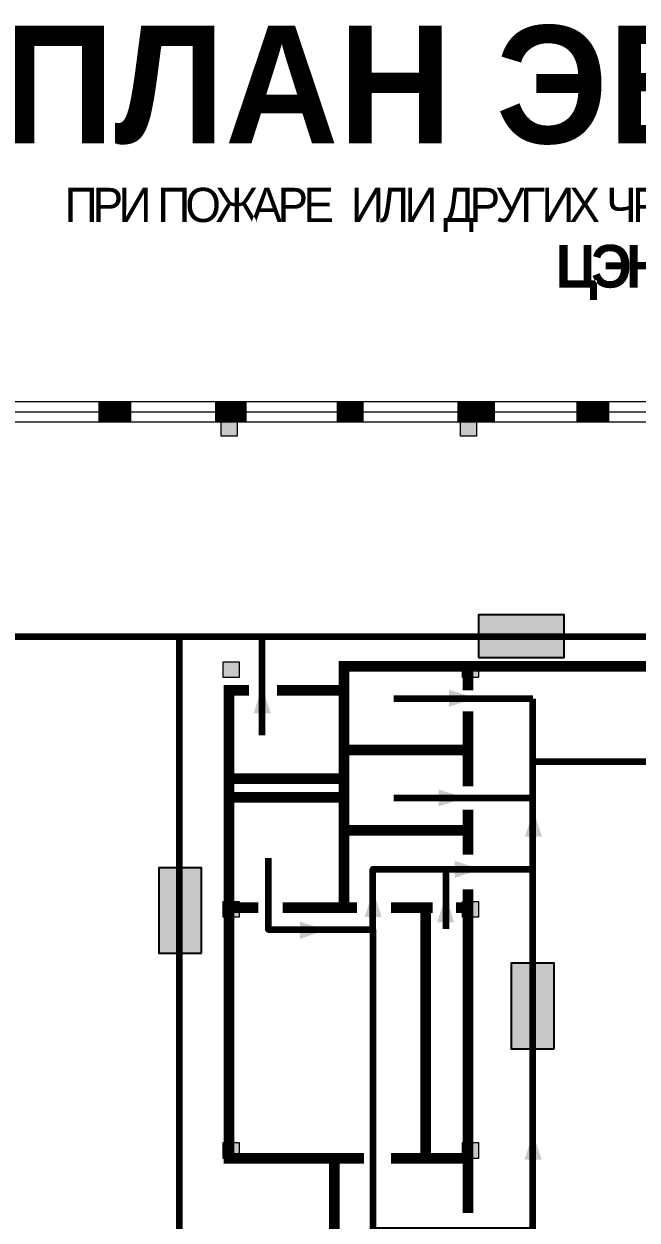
# Model space of a CAD drawing. Header units: millimetres. Extents: x 13810 to 67229, y 12374 to 21950.
# Drawn here: x 24984.7 to 25099.3, y 14701.5 to 14925.3 of the extents above; entities that cross this region are included whole.
import ezdxf

# ---------------------------------------------------------------- set-up
doc = ezdxf.new("R2010")
doc.units = ezdxf.units.MM
doc.layers.add('План_Штампы', color=7, linetype='Continuous')
doc.styles.add('обычный', font='arial.ttf')

# ---------------------------------------------------------------- blocks, each defined once
blk = doc.blocks.new('A$C32E8229D')
at = {"true_color": 0xffffff}
blk.add_hatch(color=7, dxfattribs=at).paths.add_polyline_path([(0, 0), (0, -8), (16, -8), (16, 0)])
h = blk.add_hatch(color=126)
h.paths.add_polyline_path([(0.2, -0.2), (15.8, -0.2), (15.8, -7.8), (0.2, -7.8)])
h.paths.add_polyline_path([(13.49, -2.05), (12.08, -2.05), (11.37, -2.63, 0.162397), (11.29, -2.84), (11.29, -3.63), (10.35, -3.63), (10.35, -4.05), (11.68, -4.05), (11.68, -3.48), (12.26, -4.28), (11.29, -5.1), (11.29, -6.78), (11.85, -6.78), (11.85, -5.44), (12.8, -4.64), (12.8, -5.94), (14.46, -5.94), (14.46, -5.39), (13.45, -5.39), (13.45, -3.97), (12.46, -2.59), (13.15, -2.59), (13.69, -3.34), (14.18, -3)], flags=16)
h.paths.add_polyline_path([(10.74, -1.82, 1), (11.8, -1.82, 1)], flags=16)
h.paths.add_polyline_path([(9.39, -3.59), (5.99, -3.59), (6.56, -3.03), (5.91, -3.03), (5.1, -3.83), (5.91, -4.64), (6.56, -4.64), (5.99, -4.09), (9.39, -4.09)], flags=16)
h.paths.add_polyline_path([(4.29, -1.08), (1.72, -1.08), (1.72, -6.6), (4.29, -6.6)], flags=16)
at = {"color": 126}
blk.add_lwpolyline([(16, -8), (0, -8), (0, 0), (16, 0)], close=True, dxfattribs=at)

msp = doc.modelspace()

# ---------------------------------------------------------------- hatches: boundary and pattern name
at = {"lineweight": 0}
h = msp.add_hatch(color=256, dxfattribs=at)
h.dxf.hatch_style = 1
h.paths.add_polyline_path([(25024.53, 14851.16), (25021.57, 14851.16), (25021.57, 14848.2), (25024.53, 14848.2)])
h = msp.add_hatch(color=256, dxfattribs=at)
h.dxf.hatch_style = 1
h.paths.add_polyline_path([(25069.29, 14851.16), (25066.32, 14851.16), (25066.32, 14848.2), (25069.29, 14848.2)])
h = msp.add_hatch(color=256, dxfattribs=at)
h.dxf.hatch_style = 1
h.paths.add_polyline_path([(25024.92, 14805.97), (25021.95, 14805.97), (25021.95, 14803.01), (25024.92, 14803.01)])
h = msp.add_hatch(color=256, dxfattribs=at)
h.dxf.hatch_style = 1
h.paths.add_polyline_path([(25069.67, 14805.97), (25066.71, 14805.97), (25066.71, 14803.01), (25069.67, 14803.01)])
h = msp.add_hatch(color=256, dxfattribs=at)
h.dxf.hatch_style = 1
h.paths.add_polyline_path([(25024.92, 14761.11), (25021.95, 14761.11), (25021.95, 14758.15), (25024.92, 14758.15)])
h = msp.add_hatch(color=256, dxfattribs=at)
h.dxf.hatch_style = 1
h.paths.add_polyline_path([(25069.67, 14761.11), (25066.71, 14761.11), (25066.71, 14758.15), (25069.67, 14758.15)])
h = msp.add_hatch(color=256, dxfattribs=at)
h.dxf.hatch_style = 1
h.paths.add_polyline_path([(25024.92, 14716), (25021.95, 14716), (25021.95, 14713.04), (25024.92, 14713.04)])
h = msp.add_hatch(color=256, dxfattribs=at)
h.dxf.hatch_style = 1
h.paths.add_polyline_path([(25069.67, 14716), (25066.71, 14716), (25066.71, 14713.04), (25069.67, 14713.04)])

# ---------------------------------------------------------------- linework, layer by layer
for points in [[(24890.65, 14854.64), (25206.64, 14854.64)], [(24890.9, 14852.74), (25206.89, 14852.74)], [(24890.6, 14850.87), (25206.6, 14850.87)]]:
    msp.add_lwpolyline(points, dxfattribs=at)
at = {"lineweight": 0, "const_width": 4}
for points in [[(24998.61, 14852.74), (25004.75, 14852.74)], [(25020.44, 14852.74), (25026.36, 14852.74)], [(25043.18, 14852.74), (25048.19, 14852.74)], [(25065.7, 14852.74), (25072.75, 14852.74)], [(25087.99, 14852.74), (25094.13, 14852.74)]]:
    msp.add_lwpolyline(points, dxfattribs=at)
at = {"lineweight": 0}
for points in [[(25021.57, 14851.16), (25024.53, 14851.16), (25024.53, 14848.2), (25021.57, 14848.2)], [(25066.32, 14851.16), (25069.29, 14851.16), (25069.29, 14848.2), (25066.32, 14848.2)], [(25021.95, 14805.97), (25024.92, 14805.97), (25024.92, 14803.01), (25021.95, 14803.01)], [(25066.71, 14805.97), (25069.67, 14805.97), (25069.67, 14803.01), (25066.71, 14803.01)], [(25021.95, 14761.11), (25024.92, 14761.11), (25024.92, 14758.15), (25021.95, 14758.15)], [(25066.71, 14761.11), (25069.67, 14761.11), (25069.67, 14758.15), (25066.71, 14758.15)], [(25021.95, 14716), (25024.92, 14716), (25024.92, 14713.04), (25021.95, 14713.04)], [(25066.71, 14716), (25069.67, 14716), (25069.67, 14713.04), (25066.71, 14713.04)]]:
    msp.add_lwpolyline(points, close=True, dxfattribs=at)
at = {"color": 126, "lineweight": 100, "true_color": 0x008754}
for points in [[(24928.01, 14810.7), (25144.16, 14810.7), (25144.16, 14787.23), (25194.29, 14787.26)], [(25013.81, 14677.28), (25013.81, 14810.7)], [(25029.25, 14792.24), (25029.25, 14810.7)], [(25079.8, 14799.06), (25053.86, 14799.06)], [(25144.16, 14787.23), (25079.8, 14787.23), (25079.8, 14799.06)], [(25055.13, 14633.43), (25079.8, 14633.43), (25079.8, 14787.23), (25079.8, 14787.23)], [(25079.8, 14780.46), (25053.86, 14780.46)], [(25030.36, 14769.22), (25030.36, 14755.88), (25049.95, 14755.88), (25049.95, 14767.14), (25079.8, 14767.14)], [(25063.54, 14767.14), (25063.54, 14756)], [(25049.95, 14755.88), (25049.95, 14699.63), (25079.8, 14699.63)]]:
    msp.add_lwpolyline(points, dxfattribs=at)
at = {"lineweight": 100, "const_width": 2}
for points in [[(25032.03, 14800.64), (25044.55, 14800.64), (25044.55, 14784.07), (25023.04, 14784.07), (25023.04, 14780.6), (25044.55, 14780.6), (25044.55, 14804.95)], [(25139.04, 14805.11), (25044.55, 14805.11), (25044.55, 14796.41)], [(25067.69, 14805.11), (25067.69, 14800.64)], [(25023.04, 14712.03), (25023.04, 14800.64), (25026.79, 14800.64)], [(25067.69, 14782.64), (25067.69, 14796.7)], [(25067.69, 14789.45), (25044.55, 14789.45)], [(25044.55, 14780.6), (25044.55, 14759.97), (25046.94, 14759.97), (25033.06, 14759.97)], [(25067.69, 14769.87), (25067.69, 14778.28)], [(25044.55, 14774.43), (25067.69, 14774.43)], [(25067.69, 14702.82), (25067.69, 14763.36)], [(25023.04, 14759.97), (25028.54, 14759.97)], [(25053.34, 14759.97), (25061.12, 14759.97)], [(25059.8, 14713.04), (25059.8, 14759.97)], [(25067.69, 14759.97), (25065.45, 14759.97)], [(25023.04, 14713.04), (25048.24, 14713.04)], [(25042.71, 14713.04), (25042.71, 14680.51)], [(25053.34, 14713.04), (25067.69, 14713.04)]]:
    msp.add_lwpolyline(points, dxfattribs=at)
at = {"layer": 'План_Штампы', "color": 126, "true_color": 0x008754}
for points in [[(25030.83, 14796.32), (25027.64, 14796.33), (25029.22, 14801.23)], [(25064.14, 14797.54), (25064.15, 14800.73), (25069.05, 14799.16)], [(25062.2, 14778.89), (25062.2, 14782.08), (25067.1, 14780.51)], [(25081.55, 14773.22), (25078.36, 14773.22), (25079.93, 14778.12)], [(25065.21, 14765.52), (25065.21, 14768.71), (25070.11, 14767.14)], [(25051.59, 14758.21), (25048.4, 14758.21), (25049.98, 14763.11)], [(25065.14, 14757.19), (25061.94, 14757.2), (25063.52, 14762.09)], [(25036.28, 14754.13), (25036.29, 14757.33), (25041.19, 14755.75)], [(25081.48, 14712.83), (25078.29, 14712.84), (25079.86, 14717.73)]]:
    msp.add_solid(points, dxfattribs=at)

# ---------------------------------------------------------------- block references
at = {"xscale": -1}
msp.add_blockref('A$C32E8229D', (25085.67, 14814.77), dxfattribs=at)
at = {"xscale": -1, "rotation": 90}
msp.add_blockref('A$C32E8229D', (25075.79, 14749.57), dxfattribs=at)
at = {"layer": 'План_Штампы', "color": 126, "true_color": 0x008754, "xscale": -1, "rotation": 90}
msp.add_blockref('A$C32E8229D', (25009.91, 14767.44), dxfattribs=at)

# ---------------------------------------------------------------- texts
at = {"lineweight": 0, "insert": (24980.48, 14924.98), "char_height": 22, "width": 493.8901, "attachment_point": 1, "style": 'обычный'}
msp.add_mtext('{\\fProxima Nova Rg|b1|i0|c204|p2;ПЛАН ЭВАКУАЦИИ}', dxfattribs=at)
at = {"color": 0, "lineweight": 0, "insert": (25129.78, 14894.82), "char_height": 8, "width": 449.2158, "attachment_point": 5, "style": 'обычный'}
msp.add_mtext('{\\fArial Black|b1|i0|c204|p34;\\H2x;\\T0.85;  \\fArial Narrow|b0|i0|c204|p34;\\H0.8x;\\W0.9;\\P\\fProxima Nova Rg|b0|i0|c204|p2;\\H0.5x;\\W1;\\C256;ПРИ ПОЖАРЕ  ИЛИ ДРУГИХ ЧРЕЗВЫЧАЙНЫХ СИТУАЦИЯХ  ИЗ ПОМЕЩЕНИЙ \\fProxima Nova Rg|b1|i0|c204|p2;\\H1.25x;\\PЦЭН-2 : АБК 3 ЭТАЖ}', dxfattribs=at)

doc.saveas('drawing.dxf')
